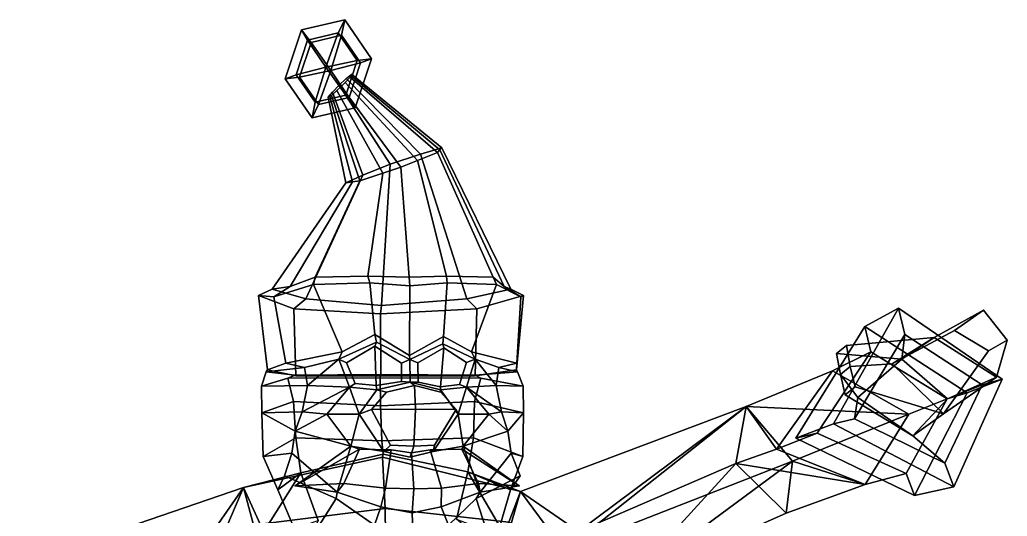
# Model space of a CAD drawing. Extents: x -196 to 292, y -153 to 346.
# Drawn here: x -175.1 to 291.6, y 111.9 to 346.4 of the extents above; entities that cross this region are included whole.
import ezdxf

# ---------------------------------------------------------------- set-up
doc = ezdxf.new("R2010")
doc.units = 0

msp = doc.modelspace()

# ---------------------------------------------------------------- linework, layer by layer
for p in [(-44.969063, 126.32341, 104.67025), (60.968327, 126.32341, 91.642639)]:
    msp.add_point(p)
for points in [[(-22.998152, 339.035645, 68.742218), (-21.541351, 346.364594, 55.120693), (-41.972916, 341.65564, 56.158443), (-37.445496, 335.705994, 69.476021)], [(-24.603106, 340.128876, 41.30904), (-39.050449, 336.799225, 42.042847), (-41.972916, 341.65564, 56.158443), (-21.541351, 346.364594, 55.120693)], [(-8.823593, 327.917328, 53.758392), (-15.610327, 327.084747, 40.345757), (-24.603106, 340.128876, 41.30904), (-21.541351, 346.364594, 55.120693)], [(-8.823593, 327.917328, 53.758392), (-21.541351, 346.364594, 55.120693), (-22.998152, 339.035645, 68.742218), (-14.005373, 325.991516, 67.778931)], [(-42.899967, 319.332062, 69.246529), (-37.445496, 335.705994, 69.476021), (-41.972916, 341.65564, 56.158443), (-49.68676, 318.499512, 55.833904)], [(-44.504917, 320.425262, 41.813354), (-49.68676, 318.499512, 55.833904), (-41.972916, 341.65564, 56.158443), (-39.050449, 336.799225, 42.042847)], [(-30.390038, 323.981415, 35.397945), (-44.504917, 320.425262, 41.813354), (-39.050449, 336.799225, 42.042847)], [(-30.390038, 323.981415, 35.397945), (-39.050449, 336.799225, 42.042847), (-24.603106, 340.128876, 41.30904)], [(-28.120283, 322.435364, 74.194336), (-22.998152, 339.035645, 68.742218), (-37.445496, 335.705994, 69.476021)], [(-15.610327, 327.084747, 40.345757), (-30.390038, 323.981415, 35.397945), (-24.603106, 340.128876, 41.30904)], [(-14.005373, 325.991516, 67.778931), (-22.998152, 339.035645, 68.742218), (-28.120283, 322.435364, 74.194336)], [(-28.120283, 322.435364, 74.194336), (-37.445496, 335.705994, 69.476021), (-42.899967, 319.332062, 69.246529)], [(-21.064854, 310.710876, 40.116268), (-30.390038, 323.981415, 35.397945), (-15.610327, 327.084747, 40.345757)], [(-16.537455, 304.7612, 53.433853), (-21.064854, 310.710876, 40.116268), (-15.610327, 327.084747, 40.345757), (-8.823593, 327.917328, 53.758392)], [(-16.537455, 304.7612, 53.433853), (-8.823593, 327.917328, 53.758392), (-14.005373, 325.991516, 67.778931), (-19.459902, 309.617645, 67.549446)], [(-35.512142, 307.381134, 40.850071), (-44.504917, 320.425262, 41.813354), (-30.390038, 323.981415, 35.397945)], [(-33.907185, 306.287903, 68.283241), (-28.120283, 322.435364, 74.194336), (-42.899967, 319.332062, 69.246529)], [(-21.064854, 310.710876, 40.116268), (-35.512142, 307.381134, 40.850071), (-30.390038, 323.981415, 35.397945)], [(-19.459902, 309.617645, 67.549446), (-28.120283, 322.435364, 74.194336), (-33.907185, 306.287903, 68.283241)], [(-19.459902, 309.617645, 67.549446), (-14.005373, 325.991516, 67.778931), (-28.120283, 322.435364, 74.194336)], [(-36.969002, 300.052246, 54.471603), (-49.68676, 318.499512, 55.833904), (-44.504917, 320.425262, 41.813354), (-35.512142, 307.381134, 40.850071)], [(-36.969002, 300.052246, 54.471603), (-33.907185, 306.287903, 68.283241), (-42.899967, 319.332062, 69.246529), (-49.68676, 318.499512, 55.833904)], [(-20.781523, 318.66449, 49.352417), (14.242948, 282.909058, 32.7332), (-0.047714, 278.141388, 26.70507), (-24.190096, 315.527863, 47.193661)], [(-21.274982, 316.795837, 62.385124), (12.844235, 279.855713, 75.028053), (22.37322, 283.72818, 67.552078), (-18.959318, 319.305969, 60.274456)], [(-18.381098, 320.687805, 52.624176), (24.394907, 285.956512, 42.643909), (14.242948, 282.909058, 32.7332), (-20.781523, 318.66449, 49.352417)], [(-18.959318, 319.305969, 60.274456), (22.37322, 283.72818, 67.552078), (23.354765, 284.911499, 53.777054), (-18.672319, 320.038086, 56.040764)], [(-18.672319, 320.038086, 56.040764), (23.354765, 284.911499, 53.777054), (24.394907, 285.956512, 42.643909), (-18.381098, 320.687805, 52.624176)], [(-25.216797, 312.89328, 62.485008), (-27.78632, 310.566864, 60.498135), (-14.342668, 270.35202, 70.748093), (-3.551738, 273.882416, 76.455269)], [(-27.320915, 312.190216, 49.518127), (-24.190096, 315.527863, 47.193661), (-0.047714, 278.141388, 26.70507), (-12.95765, 272.999451, 35.100937)], [(-23.171814, 314.790924, 63.63073), (-25.216797, 312.89328, 62.485008), (-3.551738, 273.882416, 76.455269), (5.014483, 276.769226, 79.588493)], [(-23.171814, 314.790924, 63.63073), (5.014483, 276.769226, 79.588493), (12.844235, 279.855713, 75.028053), (-21.274982, 316.795837, 62.385124)], [(-16.537455, 304.7612, 53.433853), (-36.969002, 300.052246, 54.471603), (-35.512142, 307.381134, 40.850071), (-21.064854, 310.710876, 40.116268)], [(-16.537455, 304.7612, 53.433853), (-19.459902, 309.617645, 67.549446), (-33.907185, 306.287903, 68.283241), (-36.969002, 300.052246, 54.471603)], [(-29.309107, 309.868622, 52.901096), (-27.320915, 312.190216, 49.518127), (-12.95765, 272.999451, 35.100937), (-21.060133, 269.396545, 46.600639)], [(-28.596149, 310.213104, 56.292236), (-29.309107, 309.868622, 52.901096), (-21.060133, 269.396545, 46.600639), (-17.923391, 269.87323, 57.370197)], [(-27.78632, 310.566864, 60.498135), (-28.596149, 310.213104, 56.292236), (-17.923391, 269.87323, 57.370197), (-14.342668, 270.35202, 70.748093)], [(36.139679, 214.562653, 15.284055), (14.242948, 282.909058, 32.7332), (24.394907, 285.956512, 42.643909), (57.052227, 219.140503, 33.040276)], [(53.832619, 220.348145, 55.609066), (23.354765, 284.911499, 53.777054), (22.37322, 283.72818, 67.552078), (48.560165, 224.883606, 83.026505)], [(57.052227, 219.140503, 33.040276), (24.394907, 285.956512, 42.643909), (23.354765, 284.911499, 53.777054), (53.832619, 220.348145, 55.609066)], [(-4.126453, 211.49971, 1.742294), (-0.047714, 278.141388, 26.70507), (14.242948, 282.909058, 32.7332), (36.139679, 214.562653, 15.284055)], [(48.560165, 224.883606, 83.026505), (22.37322, 283.72818, 67.552078), (12.844235, 279.855713, 75.028053), (26.646095, 225.319275, 98.119926)], [(-4.126453, 211.49971, 1.742294), (-39.911888, 214.562653, 24.636471), (-12.95765, 272.999451, 35.100937), (-0.047714, 278.141388, 26.70507)], [(8.867148, 224.872986, 107.403069), (5.014483, 276.769226, 79.588493), (-3.551738, 273.882416, 76.455269), (-10.631248, 225.319275, 102.704094)], [(8.867148, 224.872986, 107.403069), (26.646095, 225.319275, 98.119926), (12.844235, 279.855713, 75.028053), (5.014483, 276.769226, 79.588493)], [(-39.911888, 214.562653, 24.636471), (-55.899273, 219.140503, 46.93045), (-21.060133, 269.396545, 46.600639), (-12.95765, 272.999451, 35.100937)], [(-35.549301, 224.883606, 93.369835), (-10.631248, 225.319275, 102.704094), (-3.551738, 273.882416, 76.455269), (-14.342668, 270.35202, 70.748093)], [(-55.899273, 219.140503, 46.93045), (-47.307503, 220.348145, 68.046738), (-17.923391, 269.87323, 57.370197), (-21.060133, 269.396545, 46.600639)], [(-47.307503, 220.348145, 68.046738), (-35.549301, 224.883606, 93.369835), (-14.342668, 270.35202, 70.748093), (-17.923391, 269.87323, 57.370197)], [(-36.220474, 221.346863, 97.571526), (-35.549301, 224.883606, 93.369835), (-47.307503, 220.348145, 68.046738), (-55.010529, 215.608994, 69.93129)], [(-9.727241, 222.226532, 107.03334), (-10.631248, 225.319275, 102.704094), (-35.549301, 224.883606, 93.369835), (-36.220474, 221.346863, 97.571526)], [(9.240887, 220.705536, 110.442223), (8.867148, 224.872986, 107.403069), (-10.631248, 225.319275, 102.704094), (-9.727241, 222.226532, 107.03334)], [(9.240887, 220.705536, 110.442223), (26.817934, 222.226532, 102.539207), (26.646095, 225.319275, 98.119926), (8.867148, 224.872986, 107.403069)], [(26.817934, 222.226532, 102.539207), (50.229351, 221.346863, 86.940392), (48.560165, 224.883606, 83.026505), (26.646095, 225.319275, 98.119926)], [(50.229351, 221.346863, 86.940392), (61.76273, 215.608994, 55.571136), (53.832619, 220.348145, 55.609066), (48.560165, 224.883606, 83.026505)], [(-55.010529, 215.608994, 69.93129), (-47.307503, 220.348145, 68.046738), (-55.899273, 219.140503, 46.93045), (-62.270119, 216.187195, 46.086124)], [(-22.731628, 189.630585, 99.126915), (-36.220474, 221.346863, 97.571526), (-55.010529, 215.608994, 69.93129), (-49.398354, 184.255188, 84.101479)], [(-7.279, 197.71994, 108.617088), (-9.727241, 222.226532, 107.03334), (-36.220474, 221.346863, 97.571526), (-22.731628, 189.630585, 99.126915)], [(9.159926, 187.842072, 109.783867), (9.240887, 220.705536, 110.442223), (-9.727241, 222.226532, 107.03334), (-7.279, 197.71994, 108.617088)], [(9.159926, 187.842072, 109.783867), (25.205042, 196.803284, 104.609261), (26.817934, 222.226532, 102.539207), (9.240887, 220.705536, 110.442223)], [(25.205042, 196.803284, 104.609261), (38.340633, 189.630585, 91.616585), (50.229351, 221.346863, 86.940392), (26.817934, 222.226532, 102.539207)], [(38.340633, 189.630585, 91.616585), (59.751007, 184.255188, 70.678871), (61.76273, 215.608994, 55.571136), (50.229351, 221.346863, 86.940392)], [(61.76273, 215.608994, 55.571136), (63.028687, 216.187195, 30.677544), (57.052227, 219.140503, 33.040276), (53.832619, 220.348145, 55.609066)], [(-62.270119, 216.187195, 46.086124), (-55.899273, 219.140503, 46.93045), (-39.911888, 214.562653, 24.636471), (-45.568676, 209.912491, 21.623608)], [(-49.398354, 184.255188, 84.101479), (-55.010529, 215.608994, 69.93129), (-62.270119, 216.187195, 46.086124), (-58.081177, 181.100128, 49.053997)], [(-58.081177, 181.100128, 49.053997), (-62.270119, 216.187195, 46.086124), (-45.568676, 209.912491, 21.623608), (-44.623104, 178.294144, 22.351435)], [(63.028687, 216.187195, 30.677544), (40.897953, 209.912491, 10.990401), (36.139679, 214.562653, 15.284055), (57.052227, 219.140503, 33.040276)], [(59.683632, 181.100128, 34.571907), (40.156895, 178.294144, 11.925641), (40.897953, 209.912491, 10.990401), (63.028687, 216.187195, 30.677544)], [(59.751007, 184.255188, 70.678871), (59.683632, 181.100128, 34.571907), (63.028687, 216.187195, 30.677544), (61.76273, 215.608994, 55.571136)], [(-45.568676, 209.912491, 21.623608), (-39.911888, 214.562653, 24.636471), (-4.126453, 211.49971, 1.742294), (-4.660778, 207.447632, -2.602698)], [(40.897953, 209.912491, 10.990401), (-4.660778, 207.447632, -2.602698), (-4.126453, 211.49971, 1.742294), (36.139679, 214.562653, 15.284055)], [(191.618942, 148.788528, 69.312408), (209.430084, 155.650284, 97.304886), (240.181458, 210.232132, 62.709949), (224.2771, 201.604111, 35.038738)], [(209.430084, 155.650284, 97.304886), (219.414505, 157.99614, 90.672707), (243.184555, 197.682541, 64.409164), (240.181458, 210.232132, 62.709949)], [(289.164124, 176.688797, 43.699154), (272.655731, 170.170761, 14.83084), (224.2771, 201.604111, 35.038738), (240.181458, 210.232132, 62.709949)], [(289.164124, 176.688797, 43.699154), (240.181458, 210.232132, 62.709949), (243.184555, 197.682541, 64.409164), (279.819061, 173.934433, 50.062305)], [(-44.623104, 178.294144, 22.351435), (-45.568676, 209.912491, 21.623608), (-4.660778, 207.447632, -2.602698), (-4.52322, 178.198044, -1.484117)], [(40.156895, 178.294144, 11.925641), (-4.52322, 178.198044, -1.484117), (-4.660778, 207.447632, -2.602698), (40.897953, 209.912491, 10.990401)], [(266.714111, 199.652649, 145.011108), (280.319885, 209.231293, 133.950607), (257.057129, 196.347412, 74.446541), (237.174225, 183.92366, 105.881172)], [(291.619141, 195.047394, 122.994438), (286.559235, 177.532211, 69.090141), (257.057129, 196.347412, 74.446541), (280.319885, 209.231293, 133.950607)], [(282.68988, 189.99585, 142.448746), (291.619141, 195.047394, 122.994438), (280.319885, 209.231293, 133.950607), (266.714111, 199.652649, 145.011108)], [(191.618942, 148.788528, 69.312408), (224.2771, 201.604111, 35.038738), (227.076172, 189.608551, 36.705696), (201.791397, 151.139481, 62.56625)], [(272.655731, 170.170761, 14.83084), (263.182861, 167.338165, 21.292336), (227.076172, 189.608551, 36.705696), (224.2771, 201.604111, 35.038738)], [(-7.279, 197.71994, 108.617088), (-22.731628, 189.630585, 99.126915), (-24.356539, 186.126541, 100.642654), (-6.578249, 194.206253, 110.914001)], [(9.159926, 187.842072, 109.783867), (-7.279, 197.71994, 108.617088), (-6.578249, 194.206253, 110.914001), (9.179229, 185.948029, 110.902679)], [(9.159926, 187.842072, 109.783867), (9.179229, 185.948029, 110.902679), (24.873602, 193.408401, 107.034805), (25.205042, 196.803284, 104.609261)], [(25.205042, 196.803284, 104.609261), (24.873602, 193.408401, 107.034805), (40.104801, 186.126541, 92.71553), (38.340633, 189.630585, 91.616585)], [(215.693329, 192.51915, 112.322762), (257.057129, 196.347412, 74.446541), (241.748306, 186.034668, 49.097935), (210.933517, 188.776794, 101.735497)], [(217.442093, 182.614944, 116.038261), (237.174225, 183.92366, 105.881172), (257.057129, 196.347412, 74.446541), (215.693329, 192.51915, 112.322762)], [(221.050186, 167.983505, 66.766731), (241.748306, 186.034668, 49.097935), (243.184555, 197.682541, 64.409164), (219.414505, 157.99614, 90.672707)], [(282.68988, 189.99585, 142.448746), (266.714111, 199.652649, 145.011108), (237.174225, 183.92366, 105.881172), (261.429962, 160.240005, 88.698143)], [(263.389374, 167.326385, 47.307903), (279.819061, 173.934433, 50.062305), (243.184555, 197.682541, 64.409164), (241.748306, 186.034668, 49.097935)], [(286.559235, 177.532211, 69.090141), (263.389374, 167.326385, 47.307903), (241.748306, 186.034668, 49.097935), (257.057129, 196.347412, 74.446541)], [(-7.323527, 192.181946, 109.228821), (-6.578249, 194.206253, 110.914001), (-24.356539, 186.126541, 100.642654), (-20.725428, 184.343399, 100.614944)], [(-6.668745, 173.6604, 106.991577), (-7.323527, 192.181946, 109.228821), (-20.725428, 184.343399, 100.614944), (-16.563217, 174.61322, 102.956329)], [(-7.323527, 192.181946, 109.228821), (5.239722, 184.197113, 109.251076), (9.179229, 185.948029, 110.902679), (-6.578249, 194.206253, 110.914001)], [(5.239722, 184.197113, 109.251076), (-7.323527, 192.181946, 109.228821), (-6.668745, 173.6604, 106.991577), (5.330429, 175.513, 109.988686)], [(25.363993, 191.523148, 104.991768), (24.873602, 193.408401, 107.034805), (9.179229, 185.948029, 110.902679), (13.02727, 184.308319, 108.481453)], [(13.02727, 184.308319, 108.481453), (13.142143, 175.253204, 109.415565), (23.707645, 173.085693, 102.596161), (25.363993, 191.523148, 104.991768)], [(23.707645, 173.085693, 102.596161), (32.661739, 174.111954, 95.008881), (35.974422, 184.488388, 91.055618), (25.363993, 191.523148, 104.991768)], [(25.363993, 191.523148, 104.991768), (35.974422, 184.488388, 91.055618), (40.104801, 186.126541, 92.71553), (24.873602, 193.408401, 107.034805)], [(217.442093, 182.614944, 116.038261), (215.693329, 192.51915, 112.322762), (210.933517, 188.776794, 101.735497), (212.78334, 178.865463, 105.386169)], [(282.68988, 189.99585, 142.448746), (261.429962, 160.240005, 88.698143), (286.559235, 177.532211, 69.090141), (291.619141, 195.047394, 122.994438)], [(-40.557262, 182.095459, 85.540909), (-24.356539, 186.126541, 100.642654), (-22.731628, 189.630585, 99.126915), (-49.398354, 184.255188, 84.101479)], [(51.289036, 182.095459, 74.24614), (59.751007, 184.255188, 70.678871), (38.340633, 189.630585, 91.616585), (40.104801, 186.126541, 92.71553)], [(209.078064, 180.587265, 5.752115), (182.57196, 143.661667, 31.913822), (201.791397, 151.139481, 62.56625), (227.076172, 189.608551, 36.705696)], [(263.182861, 167.338165, 21.292336), (245.039764, 160.144333, -10.083708), (209.078064, 180.587265, 5.752115), (227.076172, 189.608551, 36.705696)], [(212.78334, 178.865463, 105.386169), (210.933517, 188.776794, 101.735497), (241.748306, 186.034668, 49.097935), (221.050186, 167.983505, 66.766731)], [(-40.557262, 182.095459, 85.540909), (-58.601357, 180.059875, 50.058392), (-60.938915, 173.308624, 51.43288), (-39.179893, 173.631927, 86.18821)], [(-49.398354, 184.255188, 84.101479), (-58.081177, 181.100128, 49.053997), (-58.601357, 180.059875, 50.058392), (-40.557262, 182.095459, 85.540909)], [(-39.179893, 173.631927, 86.18821), (-24.356539, 186.126541, 100.642654), (-40.557262, 182.095459, 85.540909)], [(-19.330982, 172.849579, 104.306915), (-24.356539, 186.126541, 100.642654), (-39.179893, 173.631927, 86.18821)], [(-16.563217, 174.61322, 102.956329), (-20.725428, 184.343399, 100.614944), (-24.356539, 186.126541, 100.642654), (-19.330982, 172.849579, 104.306915)], [(5.330429, 175.513, 109.988686), (9.382971, 175.237488, 112.799911), (9.179229, 185.948029, 110.902679), (5.239722, 184.197113, 109.251076)], [(13.142143, 175.253204, 109.415565), (13.02727, 184.308319, 108.481453), (9.179229, 185.948029, 110.902679), (9.382971, 175.237488, 112.799911)], [(32.661739, 174.111954, 95.008881), (36.071892, 172.849579, 97.493767), (40.104801, 186.126541, 92.71553), (35.974422, 184.488388, 91.055618)], [(36.071892, 172.849579, 97.493767), (50.051281, 173.631927, 75.215034), (40.104801, 186.126541, 92.71553)], [(50.051281, 173.631927, 75.215034), (51.289036, 182.095459, 74.24614), (40.104801, 186.126541, 92.71553)], [(51.289036, 182.095459, 74.24614), (50.051281, 173.631927, 75.215034), (62.741287, 173.308624, 36.223343), (60.198627, 180.059875, 35.449005)], [(59.751007, 184.255188, 70.678871), (51.289036, 182.095459, 74.24614), (60.198627, 180.059875, 35.449005), (59.683632, 181.100128, 34.571907)], [(219.812637, 173.056335, 119.367119), (217.442093, 182.614944, 116.038261), (212.78334, 178.865463, 105.386169), (215.048172, 169.302322, 108.742851)], [(219.812637, 173.056335, 119.367119), (261.429962, 160.240005, 88.698143), (237.174225, 183.92366, 105.881172), (217.442093, 182.614944, 116.038261)], [(-60.938915, 173.308624, 51.43288), (-58.601357, 180.059875, 50.058392), (-45.012463, 178.569687, 21.513338), (-48.384956, 177.18187, 19.140249)], [(-58.081177, 181.100128, 49.053997), (-44.623104, 178.294144, 22.351435), (-45.012463, 178.569687, 21.513338), (-58.601357, 180.059875, 50.058392)], [(-48.384956, 177.18187, 19.140249), (-45.012463, 178.569687, 21.513338), (-4.575097, 178.853363, -0.944127), (-4.712357, 177.300049, -1.819843)], [(-44.623104, 178.294144, 22.351435), (-4.52322, 178.198044, -1.484117), (-4.575097, 178.853363, -0.944127), (-45.012463, 178.569687, 21.513338)], [(42.737339, 177.18187, 7.934512), (-4.712357, 177.300049, -1.819843), (-4.575097, 178.853363, -0.944127), (40.098557, 178.569687, 11.046835)], [(40.156895, 178.294144, 11.925641), (40.098557, 178.569687, 11.046835), (-4.575097, 178.853363, -0.944127), (-4.52322, 178.198044, -1.484117)], [(59.683632, 181.100128, 34.571907), (60.198627, 180.059875, 35.449005), (40.098557, 178.569687, 11.046835), (40.156895, 178.294144, 11.925641)], [(62.741287, 173.308624, 36.223343), (42.737339, 177.18187, 7.934512), (40.098557, 178.569687, 11.046835), (60.198627, 180.059875, 35.449005)], [(182.57196, 143.661667, 31.913822), (209.078064, 180.587265, 5.752115), (168.175705, 163.761078, -24.887342)], [(245.039764, 160.144333, -10.083708), (168.175705, 163.761078, -24.887342), (209.078064, 180.587265, 5.752115)], [(215.048172, 169.302322, 108.742851), (212.78334, 178.865463, 105.386169), (221.050186, 167.983505, 66.766731), (247.065063, 149.880356, 62.816532)], [(261.429962, 160.240005, 88.698143), (247.065063, 149.880356, 62.816532), (263.389374, 167.326385, 47.307903), (286.559235, 177.532211, 69.090141)], [(-60.709942, 160.729507, 53.477966), (-60.938915, 173.308624, 51.43288), (-48.384956, 177.18187, 19.140249), (-45.794334, 166.072662, 17.128531)], [(-39.179893, 173.631927, 86.18821), (-60.938915, 173.308624, 51.43288), (-60.709942, 160.729507, 53.477966), (-41.70752, 161.17215, 86.164536)], [(-45.794334, 166.072662, 17.128531), (-48.384956, 177.18187, 19.140249), (-4.712357, 177.300049, -1.819843), (-4.552455, 164.080887, -0.51957)], [(-41.70752, 161.17215, 86.164536), (-19.330982, 172.849579, 104.306915), (-39.179893, 173.631927, 86.18821)], [(-29.985874, 160.104477, 108.719658), (-19.330982, 172.849579, 104.306915), (-41.70752, 161.17215, 86.164536)], [(-29.985874, 160.104477, 108.719658), (-14.702178, 160.212372, 109.979477), (-19.330982, 172.849579, 104.306915)], [(-6.668745, 173.6604, 106.991577), (-16.563217, 174.61322, 102.956329), (-19.330982, 172.849579, 104.306915), (-6.363825, 171.552292, 109.194557)], [(-14.702178, 160.212372, 109.979477), (-6.363825, 171.552292, 109.194557), (-19.330982, 172.849579, 104.306915)], [(11.944192, 162.444916, 131.454651), (11.446396, 173.738449, 127.4067), (-1.856908, 170.51535, 125.360291), (-8.928759, 162.352829, 127.351334)], [(-6.668745, 173.6604, 106.991577), (-6.363825, 171.552292, 109.194557), (9.382971, 175.237488, 112.799911), (5.330429, 175.513, 109.988686)], [(11.446396, 173.738449, 127.4067), (9.382971, 175.237488, 112.799911), (-6.363825, 171.552292, 109.194557), (-1.856908, 170.51535, 125.360291)], [(39.7365, 166.072662, 6.610402), (-4.552455, 164.080887, -0.51957), (-4.712357, 177.300049, -1.819843), (42.737339, 177.18187, 7.934512)], [(23.707645, 173.085693, 102.596161), (13.142143, 175.253204, 109.415565), (9.382971, 175.237488, 112.799911), (23.787066, 171.552292, 105.486755)], [(11.446396, 173.738449, 127.4067), (23.857512, 170.51535, 122.198067), (23.787066, 171.552292, 105.486755), (9.382971, 175.237488, 112.799911)], [(11.944192, 162.444916, 131.454651), (31.201056, 162.352829, 122.416382), (23.857512, 170.51535, 122.198067), (11.446396, 173.738449, 127.4067)], [(23.707645, 173.085693, 102.596161), (23.787066, 171.552292, 105.486755), (36.071892, 172.849579, 97.493767), (32.661739, 174.111954, 95.008881)], [(32.067154, 160.212372, 104.228035), (36.071892, 172.849579, 97.493767), (23.787066, 171.552292, 105.486755)], [(46.590237, 160.104477, 99.302742), (36.071892, 172.849579, 97.493767), (32.067154, 160.212372, 104.228035)], [(52.497864, 161.17215, 74.579651), (50.051281, 173.631927, 75.215034), (36.071892, 172.849579, 97.493767)], [(46.590237, 160.104477, 99.302742), (52.497864, 161.17215, 74.579651), (36.071892, 172.849579, 97.493767)], [(63.014637, 160.729507, 38.262974), (39.7365, 166.072662, 6.610402), (42.737339, 177.18187, 7.934512), (62.741287, 173.308624, 36.223343)], [(50.051281, 173.631927, 75.215034), (52.497864, 161.17215, 74.579651), (63.014637, 160.729507, 38.262974), (62.741287, 173.308624, 36.223343)], [(219.812637, 173.056335, 119.367119), (215.048172, 169.302322, 108.742851), (247.065063, 149.880356, 62.816532), (261.429962, 160.240005, 88.698143)], [(247.065063, 149.880356, 62.816532), (262.091217, 136.998734, 72.070786), (279.819061, 173.934433, 50.062305), (263.389374, 167.326385, 47.307903)], [(247.752594, 121.770973, 43.230373), (272.655731, 170.170761, 14.83084), (289.164124, 176.688797, 43.699154), (266.345032, 125.804588, 72.643341)], [(266.345032, 125.804588, 72.643341), (289.164124, 176.688797, 43.699154), (279.819061, 173.934433, 50.062305), (262.091217, 136.998734, 72.070786)], [(-8.928759, 162.352829, 127.351334), (-1.856908, 170.51535, 125.360291), (-6.363825, 171.552292, 109.194557), (-14.702178, 160.212372, 109.979477)], [(31.201056, 162.352829, 122.416382), (32.067154, 160.212372, 104.228035), (23.787066, 171.552292, 105.486755), (23.857512, 170.51535, 122.198067)], [(247.752594, 121.770973, 43.230373), (243.802261, 132.131668, 42.708385), (263.182861, 167.338165, 21.292336), (272.655731, 170.170761, 14.83084)], [(-60.130341, 140.207153, 54.522293), (-60.709942, 160.729507, 53.477966), (-45.794334, 166.072662, 17.128531), (-44.651974, 148.92395, 19.752783)], [(-44.651974, 148.92395, 19.752783), (-45.794334, 166.072662, 17.128531), (-4.552455, 164.080887, -0.51957), (-4.026079, 147.510239, 3.760796)], [(39.263992, 148.92395, 9.433243), (-4.026079, 147.510239, 3.760796), (-4.552455, 164.080887, -0.51957), (39.7365, 166.072662, 6.610402)], [(62.70533, 140.207153, 39.416615), (39.263992, 148.92395, 9.433243), (39.7365, 166.072662, 6.610402), (63.014637, 160.729507, 38.262974)], [(88.952187, 104.74514, 39.98119), (168.175705, 163.761078, -24.887342), (61.489677, 123.594131, -11.282252)], [(82.20797, 95.815048, -37.794903), (61.489677, 123.594131, -11.282252), (168.175705, 163.761078, -24.887342)], [(82.20797, 95.815048, -37.794903), (168.175705, 163.761078, -24.887342), (190.043549, 137.922791, -52.027325)], [(88.952187, 104.74514, 39.98119), (163.367371, 136.867233, 20.638931), (168.175705, 163.761078, -24.887342)], [(182.57196, 143.661667, 31.913822), (168.175705, 163.761078, -24.887342), (163.367371, 136.867233, 20.638931)], [(245.039764, 160.144333, -10.083708), (190.043549, 137.922791, -52.027325), (168.175705, 163.761078, -24.887342)], [(247.065063, 149.880356, 62.816532), (221.050186, 167.983505, 66.766731), (219.414505, 157.99614, 90.672707), (262.091217, 136.998734, 72.070786)], [(224.38324, 126.963867, 11.531682), (245.039764, 160.144333, -10.083708), (263.182861, 167.338165, 21.292336), (243.802261, 132.131668, 42.708385)], [(-41.70752, 161.17215, 86.164536), (-60.709942, 160.729507, 53.477966), (-44.915943, 152.119232, 85.853882)], [(-46.547131, 141.718994, 86.09053), (-44.915943, 152.119232, 85.853882), (-60.709942, 160.729507, 53.477966), (-60.130341, 140.207153, 54.522293)], [(-44.915943, 152.119232, 85.853882), (-29.985874, 160.104477, 108.719658), (-41.70752, 161.17215, 86.164536)], [(-18.692339, 145.099731, 103.892654), (-29.985874, 160.104477, 108.719658), (-44.915943, 152.119232, 85.853882)], [(-18.692339, 145.099731, 103.892654), (-14.702178, 160.212372, 109.979477), (-29.985874, 160.104477, 108.719658)], [(-3.058628, 142.532959, 108.037582), (-14.702178, 160.212372, 109.979477), (-18.692339, 145.099731, 103.892654)], [(0.03562, 145.529099, 121.00795), (-8.928759, 162.352829, 127.351334), (-14.702178, 160.212372, 109.979477), (-3.058628, 142.532959, 108.037582)], [(11.155427, 144.967529, 125.040619), (11.944192, 162.444916, 131.454651), (-8.928759, 162.352829, 127.351334), (0.03562, 145.529099, 121.00795)], [(11.155427, 144.967529, 125.040619), (20.966864, 145.529099, 118.433937), (31.201056, 162.352829, 122.416382), (11.944192, 162.444916, 131.454651)], [(20.966864, 145.529099, 118.433937), (20.30003, 142.532959, 105.165062), (32.067154, 160.212372, 104.228035), (31.201056, 162.352829, 122.416382)], [(20.30003, 142.532959, 105.165062), (34.46368, 145.099731, 97.355804), (32.067154, 160.212372, 104.228035)], [(34.46368, 145.099731, 97.355804), (46.590237, 160.104477, 99.302742), (32.067154, 160.212372, 104.228035)], [(34.46368, 145.099731, 97.355804), (55.535427, 152.119232, 73.5009), (46.590237, 160.104477, 99.302742)], [(55.535427, 152.119232, 73.5009), (52.497864, 161.17215, 74.579651), (46.590237, 160.104477, 99.302742)], [(52.497864, 161.17215, 74.579651), (55.535427, 152.119232, 73.5009), (63.014637, 160.729507, 38.262974)], [(57.175346, 141.718994, 73.335281), (62.70533, 140.207153, 39.416615), (63.014637, 160.729507, 38.262974), (55.535427, 152.119232, 73.5009)], [(224.38324, 126.963867, 11.531682), (190.043549, 137.922791, -52.027325), (245.039764, 160.144333, -10.083708)], [(247.752594, 121.770973, 43.230373), (266.345032, 125.804588, 72.643341), (209.430084, 155.650284, 97.304886), (191.618942, 148.788528, 69.312408)], [(266.345032, 125.804588, 72.643341), (262.091217, 136.998734, 72.070786), (219.414505, 157.99614, 90.672707), (209.430084, 155.650284, 97.304886)], [(-46.547131, 141.718994, 86.09053), (-25.179699, 123.305641, 110.902985), (-18.692339, 145.099731, 103.892654), (-44.915943, 152.119232, 85.853882)], [(57.175346, 141.718994, 73.335281), (55.535427, 152.119232, 73.5009), (34.46368, 145.099731, 97.355804), (42.456249, 123.305641, 102.585472)], [(182.57196, 143.661667, 31.913822), (224.38324, 126.963867, 11.531682), (243.802261, 132.131668, 42.708385), (201.791397, 151.139481, 62.56625)], [(247.752594, 121.770973, 43.230373), (191.618942, 148.788528, 69.312408), (201.791397, 151.139481, 62.56625), (243.802261, 132.131668, 42.708385)], [(-53.197041, 124.352524, 57.69199), (-60.130341, 140.207153, 54.522293), (-44.651974, 148.92395, 19.752783), (-42.202984, 132.372711, 21.841204)], [(-14.531078, 143.572968, 117.836128), (-18.692339, 145.099731, 103.892654), (-44.969063, 126.32341, 104.67025)], [(-44.969063, 126.32341, 104.67025), (-18.692339, 145.099731, 103.892654), (-25.179699, 123.305641, 110.902985)], [(-42.202984, 132.372711, 21.841204), (-44.651974, 148.92395, 19.752783), (-4.026079, 147.510239, 3.760796), (-3.300412, 141.205017, -1.242032)], [(-14.531078, 143.572968, 117.836128), (0.453376, 143.322006, 116.110931), (-3.058628, 142.532959, 108.037582), (-18.692339, 145.099731, 103.892654)], [(36.704548, 132.881989, 18.755659), (-3.300412, 141.205017, -1.242032), (-4.026079, 147.510239, 3.760796), (39.263992, 148.92395, 9.433243)], [(11.155427, 144.967529, 125.040619), (0.03562, 145.529099, 121.00795), (-3.058628, 142.532959, 108.037582), (9.357504, 139.807159, 112.592812)], [(11.155427, 144.967529, 125.040619), (9.357504, 139.807159, 112.592812), (20.30003, 142.532959, 105.165062), (20.966864, 145.529099, 118.433937)], [(33.804703, 143.572968, 111.892044), (34.46368, 145.099731, 97.355804), (20.30003, 142.532959, 105.165062), (18.848721, 143.322006, 113.848763)], [(33.804703, 143.572968, 111.892044), (60.968327, 126.32341, 91.642639), (34.46368, 145.099731, 97.355804)], [(60.968327, 126.32341, 91.642639), (42.456249, 123.305641, 102.585472), (34.46368, 145.099731, 97.355804)], [(56.746571, 124.352524, 44.171707), (36.704548, 132.881989, 18.755659), (39.263992, 148.92395, 9.433243), (62.70533, 140.207153, 39.416615)], [(-3.681245, 139.828354, -15.738286), (-69.445671, 125.46566, -13.557254), (-42.202984, 132.372711, 21.841204), (-3.300412, 141.205017, -1.242032)], [(-53.197041, 124.352524, 57.69199), (-49.96096, 130.969147, 89.634857), (-46.547131, 141.718994, 86.09053), (-60.130341, 140.207153, 54.522293)], [(-46.547131, 141.718994, 86.09053), (-49.96096, 130.969147, 89.634857), (-25.617777, 120.353516, 101.59655), (-25.179699, 123.305641, 110.902985)], [(-21.875347, 127.323952, 120.982452), (-14.531078, 143.572968, 117.836128), (-44.969063, 126.32341, 104.67025)], [(0.453376, 143.322006, 116.110931), (-14.531078, 143.572968, 117.836128), (-21.875347, 127.323952, 120.982452), (-2.241629, 125.130775, 127.499397)], [(-3.300412, 141.205017, -1.242032), (36.704548, 132.881989, 18.755659), (61.489677, 123.594131, -11.282252), (-3.681245, 139.828354, -15.738286)], [(9.992966, 141.942368, 117.760246), (9.357504, 139.807159, 112.592812), (-3.058628, 142.532959, 108.037582), (0.453376, 143.322006, 116.110931)], [(-2.241629, 125.130775, 127.499397), (11.075826, 124.928665, 126.565788), (9.992966, 141.942368, 117.760246), (0.453376, 143.322006, 116.110931)], [(9.992966, 141.942368, 117.760246), (18.848721, 143.322006, 113.848763), (20.30003, 142.532959, 105.165062), (9.357504, 139.807159, 112.592812)], [(24.222685, 125.130775, 124.244949), (18.848721, 143.322006, 113.848763), (9.992966, 141.942368, 117.760246), (11.075826, 124.928665, 126.565788)], [(18.848721, 143.322006, 113.848763), (24.222685, 125.130775, 124.244949), (41.692459, 127.323952, 113.165222), (33.804703, 143.572968, 111.892044)], [(41.692459, 127.323952, 113.165222), (60.968327, 126.32341, 91.642639), (33.804703, 143.572968, 111.892044)], [(57.175346, 141.718994, 73.335281), (42.456249, 123.305641, 102.585472), (40.626465, 120.353516, 93.450188), (61.34621, 130.969147, 75.946892)], [(56.746571, 124.352524, 44.171707), (62.70533, 140.207153, 39.416615), (57.175346, 141.718994, 73.335281), (61.34621, 130.969147, 75.946892)], [(224.38324, 126.963867, 11.531682), (182.57196, 143.661667, 31.913822), (163.367371, 136.867233, 20.638931)], [(-3.681245, 139.828354, -15.738286), (-2.482191, 115.627014, -58.328285), (-61.51812, 108.204124, -51.823967), (-69.445671, 125.46566, -13.557254)], [(-3.681245, 139.828354, -15.738286), (61.489677, 123.594131, -11.282252), (56.083313, 109.144272, -51.078335), (-2.482191, 115.627014, -58.328285)], [(110.9105, 79.413971, -0.372628), (82.20797, 95.815048, -37.794903), (190.043549, 137.922791, -52.027325)], [(110.9105, 79.413971, -0.372628), (163.367371, 136.867233, 20.638931), (88.952187, 104.74514, 39.98119)], [(187.130447, 113.372482, -14.41848), (110.9105, 79.413971, -0.372628), (190.043549, 137.922791, -52.027325)], [(187.130447, 113.372482, -14.41848), (163.367371, 136.867233, 20.638931), (110.9105, 79.413971, -0.372628)], [(224.38324, 126.963867, 11.531682), (163.367371, 136.867233, 20.638931), (187.130447, 113.372482, -14.41848)], [(224.38324, 126.963867, 11.531682), (187.130447, 113.372482, -14.41848), (190.043549, 137.922791, -52.027325)], [(-69.445671, 125.46566, -13.557254), (-62.669456, 100.212357, 47.241222), (-42.202984, 132.372711, 21.841204)], [(-62.669456, 100.212357, 47.241222), (-34.116047, 109.940178, 49.727859), (-42.202984, 132.372711, 21.841204)], [(-40.977489, 95.947647, 72.322227), (-53.197041, 124.352524, 57.69199), (-42.202984, 132.372711, 21.841204), (-34.116047, 109.940178, 49.727859)], [(-25.617777, 120.353516, 101.59655), (-49.96096, 130.969147, 89.634857), (-53.197041, 124.352524, 57.69199), (-40.977489, 95.947647, 72.322227)], [(48.435799, 95.947647, 61.326656), (31.346821, 110.520325, 46.212925), (36.704548, 132.881989, 18.755659), (56.746571, 124.352524, 44.171707)], [(55.048923, 101.394279, 48.178593), (36.704548, 132.881989, 18.755659), (31.346821, 110.520325, 46.212925)], [(61.489677, 123.594131, -11.282252), (36.704548, 132.881989, 18.755659), (55.048923, 101.394279, 48.178593)], [(40.626465, 120.353516, 93.450188), (48.435799, 95.947647, 61.326656), (56.746571, 124.352524, 44.171707), (61.34621, 130.969147, 75.946892)], [(-25.179699, 123.305641, 110.902985), (-21.875347, 127.323952, 120.982452), (-44.969063, 126.32341, 104.67025)], [(-2.241629, 125.130775, 127.499397), (-21.875347, 127.323952, 120.982452), (-25.179699, 123.305641, 110.902985), (-4.517825, 116.40831, 117.411583)], [(24.222685, 125.130775, 124.244949), (23.986933, 116.40831, 113.906219), (42.456249, 123.305641, 102.585472), (41.692459, 127.323952, 113.165222)], [(42.456249, 123.305641, 102.585472), (60.968327, 126.32341, 91.642639), (41.692459, 127.323952, 113.165222)], [(-82.145813, 95.702011, 35.661037), (-69.445671, 125.46566, -13.557254), (-175.135712, 89.321419, 23.897015)], [(-87.619179, 99.262421, -40.901485), (-175.135712, 89.321419, 23.897015), (-69.445671, 125.46566, -13.557254)], [(-87.619179, 99.262421, -40.901485), (-69.445671, 125.46566, -13.557254), (-61.51812, 108.204124, -51.823967)], [(-82.145813, 95.702011, 35.661037), (-62.669456, 100.212357, 47.241222), (-69.445671, 125.46566, -13.557254)], [(-7.517794, 107.676559, 119.773224), (-4.517825, 116.40831, 117.411583), (-25.179699, 123.305641, 110.902985), (-25.617777, 120.353516, 101.59655)], [(11.075826, 124.928665, 126.565788), (-2.241629, 125.130775, 127.499397), (-4.517825, 116.40831, 117.411583), (10.414936, 113.517395, 121.191589)], [(11.075826, 124.928665, 126.565788), (10.414936, 113.517395, 121.191589), (23.986933, 116.40831, 113.906219), (24.222685, 125.130775, 124.244949)], [(27.469707, 107.676559, 115.470642), (40.626465, 120.353516, 93.450188), (42.456249, 123.305641, 102.585472), (23.986933, 116.40831, 113.906219)], [(88.952187, 104.74514, 39.98119), (61.489677, 123.594131, -11.282252), (55.048923, 101.394279, 48.178593)], [(82.20797, 95.815048, -37.794903), (56.083313, 109.144272, -51.078335), (61.489677, 123.594131, -11.282252)], [(-13.074883, 70.814026, 101.364784), (-7.517794, 107.676559, 119.773224), (-25.617777, 120.353516, 101.59655), (-40.977489, 95.947647, 72.322227)], [(28.401131, 70.814026, 96.264282), (48.435799, 95.947647, 61.326656), (40.626465, 120.353516, 93.450188), (27.469707, 107.676559, 115.470642)], [(-1.174124, 16.932505, -103.956734), (-61.51812, 108.204124, -51.823967), (-2.482191, 115.627014, -58.328285)], [(10.75955, 99.657524, 123.993919), (10.414936, 113.517395, 121.191589), (-4.517825, 116.40831, 117.411583), (-7.517794, 107.676559, 119.773224)], [(-1.174124, 16.932505, -103.956734), (-2.482191, 115.627014, -58.328285), (56.083313, 109.144272, -51.078335)], [(10.75955, 99.657524, 123.993919), (27.469707, 107.676559, 115.470642), (23.986933, 116.40831, 113.906219), (10.414936, 113.517395, 121.191589)]]:
    msp.add_3dface(points)

doc.saveas('drawing.dxf')
